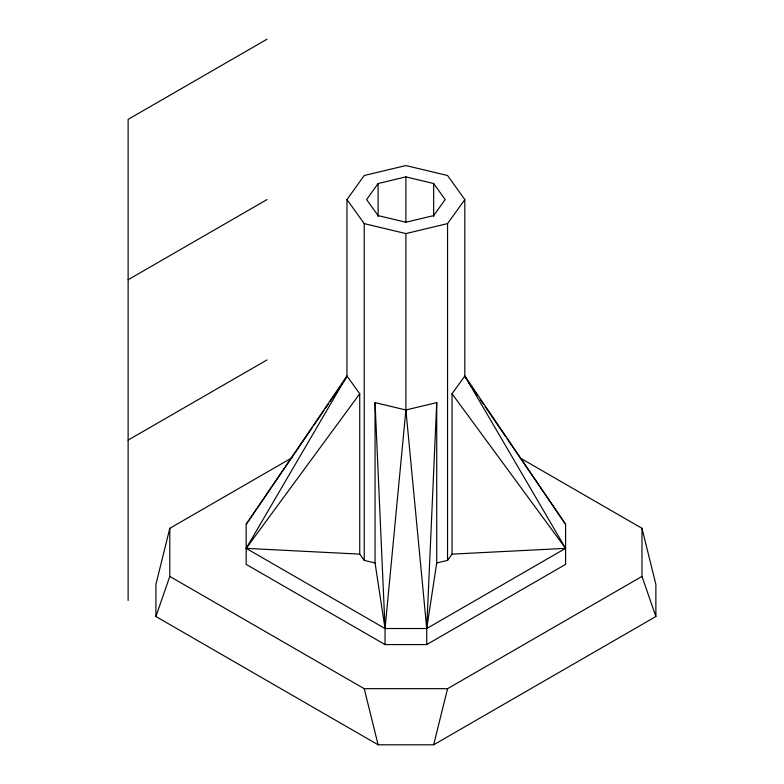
<?xml version="1.0" encoding="UTF-8"?>
<svg xmlns="http://www.w3.org/2000/svg" width="784" height="784" viewBox="0 0 784 784"><rect width="100%" height="100%" fill="white"/><g stroke="black" fill="none" stroke-linecap="round" stroke-linejoin="round"><path stroke-width="1.18" d="M375.056 562.971L375.056 402.604L405.887 409.983L436.727 402.604L426.721 628.533L426.721 644.575L385.052 644.575L246.176 564.392L246.176 524.3L346.969 375.967L346.969 199.567L364.227 175.508L405.887 165.542L447.556 175.508L464.814 199.567L464.814 375.967L565.597 548.359L426.721 628.533L385.052 628.533L246.176 548.359L346.969 375.967L359.738 393.764L359.738 554.131L364.227 560.384L375.056 562.971L385.052 628.533L385.052 644.575M346.969 199.567L364.227 223.616L405.887 233.583L405.887 409.983L385.052 628.533L375.056 402.604M436.727 402.604L436.727 562.971L426.721 628.533L405.887 409.983M292.373 457.542L169.795 528.308L155.908 584.443L155.908 616.508L378.113 744.8L433.66 744.8L655.875 616.508L655.875 584.443L641.978 528.308L520.458 458.15M433.66 744.8L447.556 688.675L641.978 576.416L641.978 528.308M155.908 616.508L169.795 576.416L169.795 528.308M246.176 524.3L312.248 427.643M313.629 425.624L323.949 410.522M325.331 408.503L328.77 403.476M330.142 401.457L340.472 386.355M341.844 384.336L345.969 378.3M378.113 183.525L366.608 199.567L378.113 215.6L405.887 222.244L433.66 215.6L445.165 199.567L433.66 183.525L405.887 176.88L378.113 183.525L378.113 216.492M436.727 562.971L447.556 560.384L447.556 223.616L464.814 199.567M447.556 560.384L452.035 554.131L452.035 393.764L464.814 375.967L565.597 524.3L565.597 564.392L426.721 644.575M359.738 393.764L246.176 548.359L359.738 554.131M267.011 39.2L128.125 119.384L128.125 600.475M128.125 279.741L267.011 199.567M128.125 440.108L267.011 359.925M405.887 233.583L447.556 223.616M452.035 554.131L565.597 548.359L452.035 393.764M169.795 576.416L364.227 688.675L447.556 688.675M465.118 377.29L466.49 379.309M468.558 382.327L471.997 387.365M473.369 389.374L477.505 395.42M480.259 399.448L483.699 404.475M485.071 406.494L505.719 436.698M507.101 438.717L565.597 524.3M641.978 576.416L655.875 616.508M364.227 688.675L378.113 744.8M433.66 183.525L433.66 216.492M405.887 176.88L405.887 222.048M364.227 223.616L364.227 560.384"/></g></svg>
